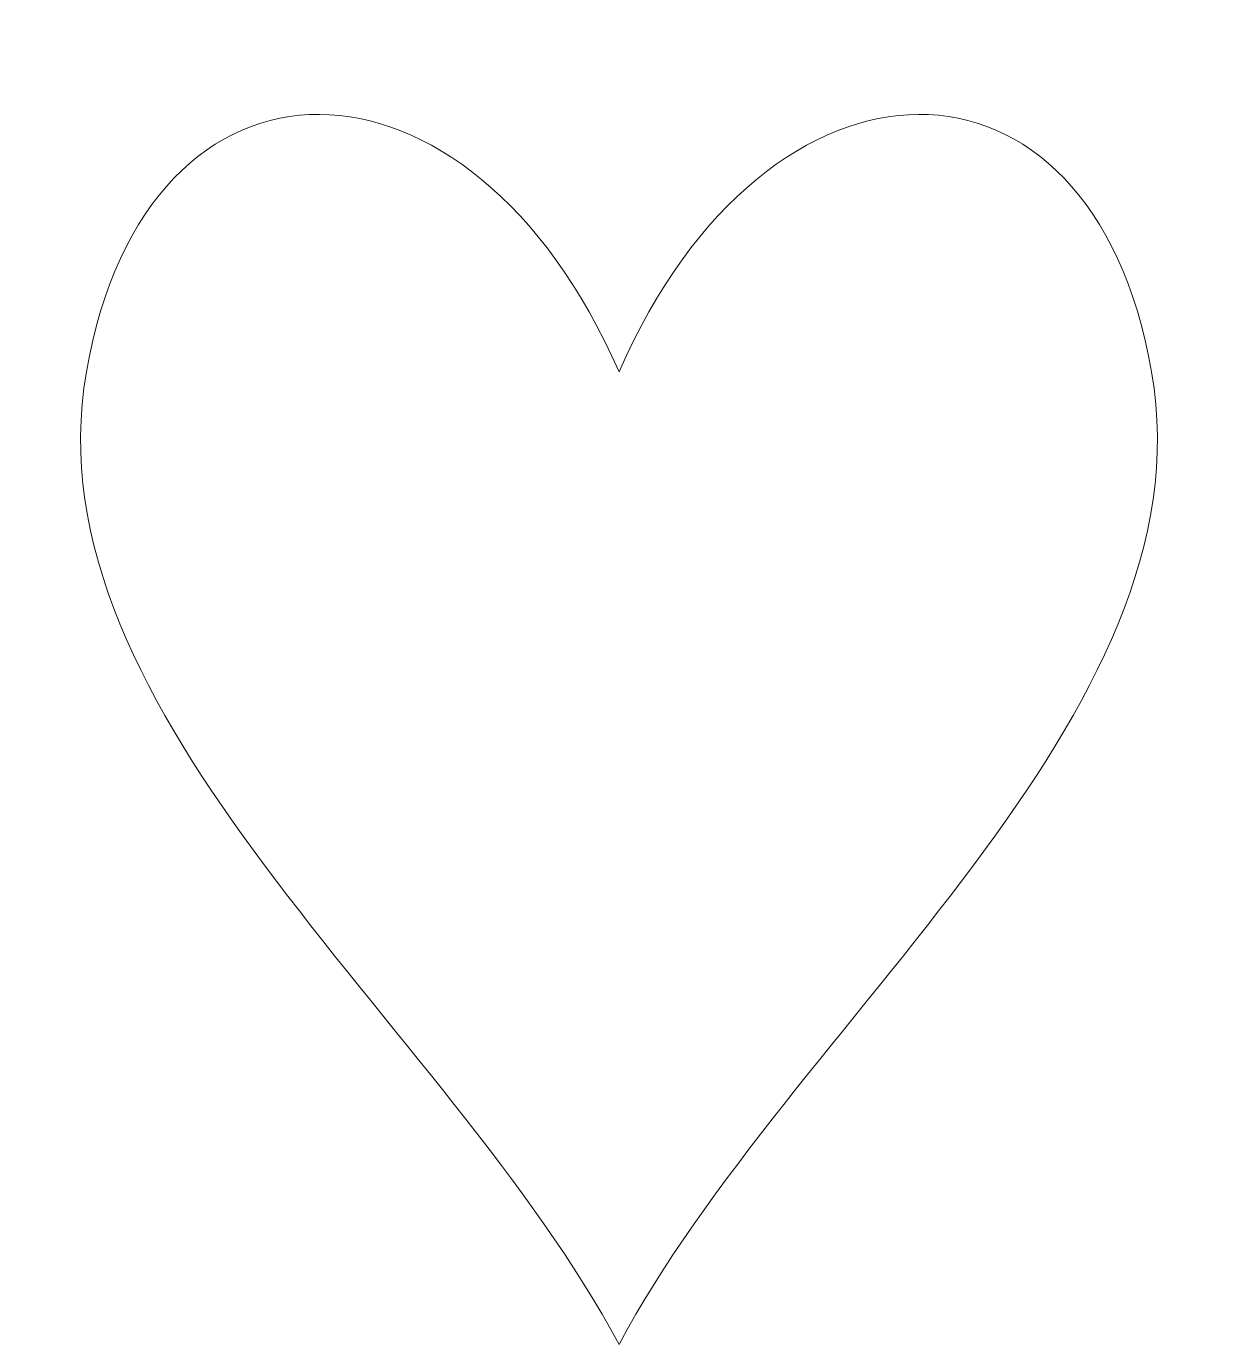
# Model space of a CAD drawing. Header units: centimetres. Extents: x -2.24 to 2.4, y -2.57 to 2.59.
import ezdxf

# ---------------------------------------------------------------- set-up
doc = ezdxf.new("R2010")
doc.units = ezdxf.units.CM
doc.header["$MEASUREMENT"] = 0
doc.layers.add('Layer 1', color=7, linetype='Continuous')

msp = doc.modelspace()

# ---------------------------------------------------------------- linework, layer by layer
at = {"layer": 'Layer 1', "color": 14, "lineweight": 13}
msp.add_open_spline([(0.07813, 1.23463), (0.65965, 2.5677), (1.92645, 2.58511), (2.16108, 1.23463), (2.16108, 1.23463), (2.39571, -0.11585), (0.75601, -1.30049), (0.07813, -2.56805), (0.07813, -2.56805), (-0.59976, -1.30049), (-2.23946, -0.11585), (-2.00483, 1.23463), (-2.00483, 1.23463), (-1.7702, 2.58511), (-0.5034, 2.5677), (0.07813, 1.23463)], degree=3, knots=[0, 0, 0, 0, 0.2, 0.2, 0.2, 0.2, 0.4, 0.4, 0.4, 0.4, 0.6, 0.6, 0.6, 0.6, 1, 1, 1, 1], dxfattribs=at)

doc.saveas('drawing.dxf')
